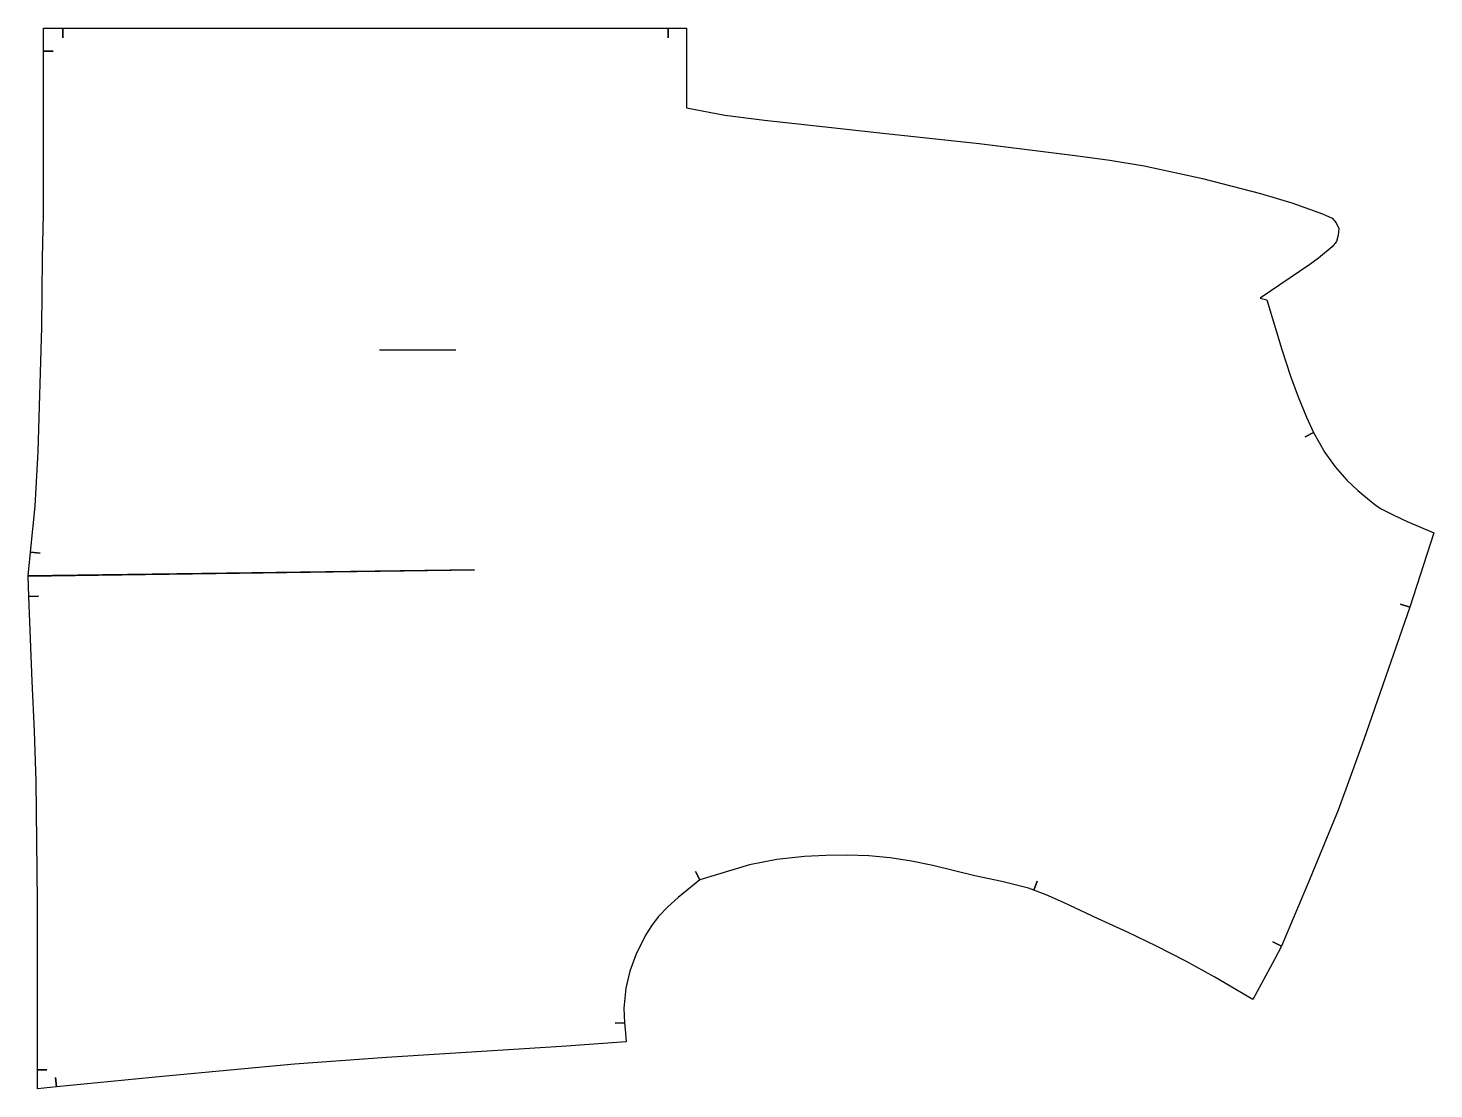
# Model space of a CAD drawing. Header units: inches. Extents: x 0 to 23, y 0 to 17.3.
import ezdxf

# ---------------------------------------------------------------- set-up
doc = ezdxf.new("R2010")
doc.units = ezdxf.units.IN

msp = doc.modelspace()

# ---------------------------------------------------------------- linework, layer by layer
at = {"layer": 'T001L001'}
for points in [[(22.969, 9.083), (22.575, 7.869), (22.426, 7.919), (22.575, 7.869), (21.825, 5.709), (21.615, 5.138), (21.403, 4.553), (20.947, 3.441), (20.478, 2.334), (20.335, 2.401), (20.478, 2.334), (20.367, 2.116), (20.009, 1.461), (19.39, 1.827), (18.918, 2.087), (18.438, 2.334), (17.961, 2.559), (17.483, 2.779), (16.919, 3.043), (16.634, 3.168), (16.431, 3.246), (16.488, 3.393), (16.431, 3.246), (16.344, 3.279), (15.908, 3.39), (15.466, 3.483), (14.783, 3.647), (14.436, 3.719), (14.087, 3.775), (13.737, 3.807), (13.385, 3.82), (13.034, 3.815), (12.684, 3.796), (12.233, 3.746), (11.787, 3.658), (10.976, 3.415), (10.902, 3.554), (10.976, 3.415), (10.621, 3.125), (10.452, 2.973), (10.294, 2.809), (10.186, 2.664), (10.089, 2.51), (9.929, 2.19), (9.833, 1.924), (9.766, 1.648), (9.733, 1.318), (9.747, 1.081), (9.59, 1.072), (9.747, 1.081), (9.753, 0.974), (9.773, 0.77), (8.713, 0.694), (5.856, 0.515), (4.352, 0.406), (2.251, 0.209), (0.462, 0.031), (0.446, 0.187), (0.462, 0.031), (0.151, 0), (0.151, 0.312), (0.308, 0.312), (0.151, 0.312), (0.153, 2.044), (0.153, 3.066), (0.13, 5.021), (0.106, 5.844), (0.065, 6.663), (0.012, 8.044), (0.169, 8.05), (0.012, 8.044), (0, 8.376), (7.294, 8.48), (0.001, 8.381), (0.04, 8.768), (0.197, 8.752), (0.04, 8.768), (0.116, 9.521), (0.164, 10.412), (0.222, 12.437), (0.233, 13.575), (0.251, 14.299), (0.254, 16.956), (0.411, 16.956), (0.254, 16.956), (0.254, 17.331), (0.567, 17.331), (0.567, 17.174), (0.567, 17.331), (6.78, 17.331), (10.457, 17.331), (10.457, 17.174), (10.457, 17.331), (10.759, 17.331), (10.759, 16.027), (11.386, 15.91), (12.031, 15.826), (12.678, 15.754), (13.966, 15.616), (15.54, 15.445), (17.106, 15.25), (17.672, 15.172), (18.235, 15.08), (19.191, 14.873), (20.138, 14.628), (20.649, 14.476), (21.151, 14.299), (21.309, 14.224), (21.371, 14.152), (21.416, 14.058), (21.403, 13.948), (21.377, 13.843), (21.308, 13.76), (21.081, 13.571), (20.944, 13.47), (20.13, 12.917), (20.239, 12.894), (20.486, 12.081), (20.625, 11.644), (20.749, 11.306), (20.886, 10.974), (21.004, 10.723), (20.864, 10.651), (21.004, 10.723), (21.187, 10.396), (21.358, 10.163), (21.549, 9.947), (21.726, 9.775), (21.915, 9.616), (22.004, 9.549), (22.095, 9.483), (22.312, 9.374), (22.53, 9.268), (22.969, 9.083)], [(5.739, 12.074), (6.986, 12.074)]]:
    msp.add_lwpolyline(points, dxfattribs=at)

doc.saveas('drawing.dxf')
